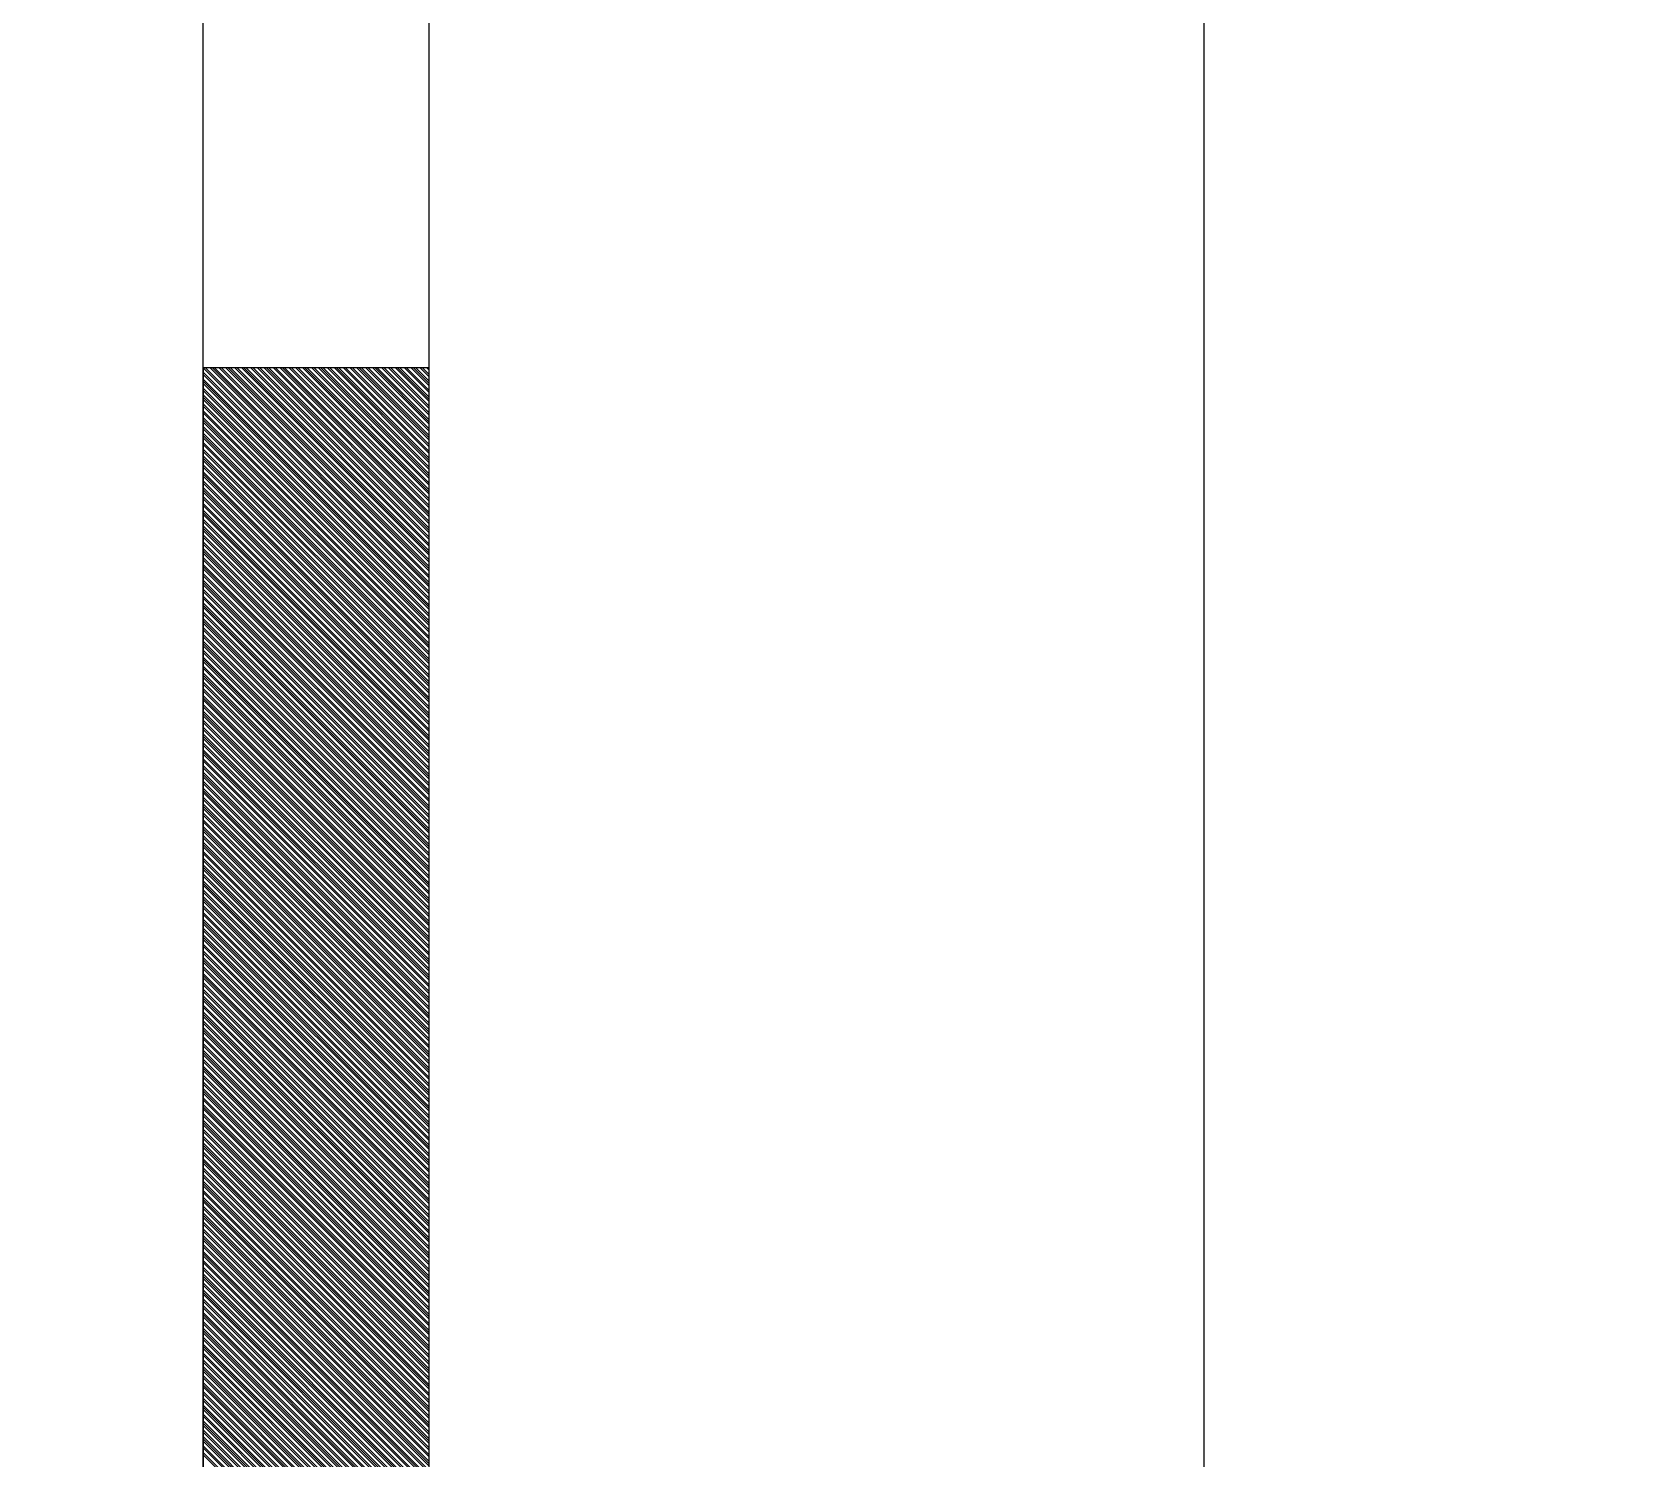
# Model space of a CAD drawing. Extents: x 731654 to 732244, y 4380181 to 4381208.
# Drawn here: x 731892.91 to 731899.96, y 4381096.19 to 4381102.5 of the extents above; entities that cross this region are included whole.
import ezdxf

# ---------------------------------------------------------------- set-up
doc = ezdxf.new("R2010")
doc.units = 0
doc.layers.get('0').update_dxf_attribs({"linetype": 'CONTINUOUS'})

msp = doc.modelspace()

# ---------------------------------------------------------------- linework, layer by layer
at = {"color": 0, "linetype": 'CONTINUOUS'}
for p, q in [((731893.67, 4381081.01), (731893.67, 4381181.01)), ((731893.67, 4381081.01), (731893.67, 4381181.01)), ((731894.67, 4381081.01), (731894.67, 4381181.01)), ((731894.67, 4381081.01), (731894.67, 4381181.01)), ((731894.67, 4381100.01), (731893.67, 4381101.01)), ((731894.67, 4381100.01), (731893.67, 4381101.01)), ((731894.67, 4381099.99), (731893.67, 4381100.99)), ((731894.67, 4381099.99), (731893.67, 4381100.99)), ((731894.67, 4381099.98), (731893.67, 4381100.98)), ((731894.67, 4381099.98), (731893.67, 4381100.98)), ((731894.67, 4381100.02), (731893.68, 4381101.01)), ((731894.67, 4381100.02), (731893.68, 4381101.01)), ((731894.67, 4381100.04), (731893.7, 4381101.01)), ((731894.67, 4381100.04), (731893.7, 4381101.01)), ((731894.67, 4381100.05), (731893.71, 4381101.01)), ((731894.67, 4381100.05), (731893.71, 4381101.01)), ((731894.67, 4381100.06), (731893.72, 4381101.01)), ((731894.67, 4381100.06), (731893.72, 4381101.01)), ((731894.67, 4381100.08), (731893.74, 4381101.01)), ((731894.67, 4381100.08), (731893.74, 4381101.01)), ((731894.67, 4381100.09), (731893.75, 4381101.01)), ((731894.67, 4381100.09), (731893.75, 4381101.01)), ((731894.67, 4381100.11), (731893.77, 4381101.01)), ((731894.67, 4381100.11), (731893.77, 4381101.01)), ((731894.67, 4381100.12), (731893.78, 4381101.01)), ((731894.67, 4381100.12), (731893.78, 4381101.01)), ((731894.67, 4381100.13), (731893.79, 4381101.01)), ((731894.67, 4381100.13), (731893.79, 4381101.01)), ((731894.67, 4381100.15), (731893.81, 4381101.01)), ((731894.67, 4381100.15), (731893.81, 4381101.01)), ((731894.67, 4381100.16), (731893.82, 4381101.01)), ((731894.67, 4381100.16), (731893.82, 4381101.01)), ((731894.67, 4381100.18), (731893.84, 4381101.01)), ((731894.67, 4381100.18), (731893.84, 4381101.01)), ((731894.67, 4381100.19), (731893.85, 4381101.01)), ((731894.67, 4381100.19), (731893.85, 4381101.01)), ((731894.67, 4381100.2), (731893.86, 4381101.01)), ((731894.67, 4381100.2), (731893.86, 4381101.01)), ((731894.67, 4381100.22), (731893.88, 4381101.01)), ((731894.67, 4381100.22), (731893.88, 4381101.01)), ((731894.67, 4381100.23), (731893.89, 4381101.01)), ((731894.67, 4381100.23), (731893.89, 4381101.01)), ((731894.67, 4381100.25), (731893.91, 4381101.01)), ((731894.67, 4381100.25), (731893.91, 4381101.01)), ((731894.67, 4381100.26), (731893.92, 4381101.01)), ((731894.67, 4381100.26), (731893.92, 4381101.01)), ((731894.67, 4381100.28), (731893.94, 4381101.01)), ((731894.67, 4381100.28), (731893.94, 4381101.01)), ((731894.67, 4381100.29), (731893.95, 4381101.01)), ((731894.67, 4381100.29), (731893.95, 4381101.01)), ((731894.67, 4381100.3), (731893.96, 4381101.01)), ((731894.67, 4381100.3), (731893.96, 4381101.01)), ((731894.67, 4381100.32), (731893.98, 4381101.01)), ((731894.67, 4381100.32), (731893.98, 4381101.01)), ((731894.67, 4381100.33), (731893.99, 4381101.01)), ((731894.67, 4381100.33), (731893.99, 4381101.01)), ((731894.67, 4381100.35), (731894.01, 4381101.01)), ((731894.67, 4381100.35), (731894.01, 4381101.01)), ((731894.67, 4381100.36), (731894.02, 4381101.01)), ((731894.67, 4381100.36), (731894.02, 4381101.01)), ((731894.67, 4381100.37), (731894.03, 4381101.01)), ((731894.67, 4381100.37), (731894.03, 4381101.01)), ((731894.67, 4381100.39), (731894.05, 4381101.01)), ((731894.67, 4381100.39), (731894.05, 4381101.01)), ((731894.67, 4381100.4), (731894.06, 4381101.01)), ((731894.67, 4381100.4), (731894.06, 4381101.01)), ((731894.67, 4381100.42), (731894.08, 4381101.01)), ((731894.67, 4381100.42), (731894.08, 4381101.01)), ((731894.67, 4381100.43), (731894.09, 4381101.01)), ((731894.67, 4381100.43), (731894.09, 4381101.01)), ((731894.67, 4381100.45), (731894.11, 4381101.01)), ((731894.67, 4381100.45), (731894.11, 4381101.01)), ((731894.67, 4381100.46), (731894.12, 4381101.01)), ((731894.67, 4381100.46), (731894.12, 4381101.01)), ((731894.67, 4381100.47), (731894.13, 4381101.01)), ((731894.67, 4381100.47), (731894.13, 4381101.01)), ((731894.67, 4381100.49), (731894.15, 4381101.01)), ((731894.67, 4381100.49), (731894.15, 4381101.01)), ((731894.67, 4381100.5), (731894.16, 4381101.01)), ((731894.67, 4381100.5), (731894.16, 4381101.01)), ((731894.67, 4381100.52), (731894.18, 4381101.01)), ((731894.67, 4381100.52), (731894.18, 4381101.01)), ((731894.67, 4381100.53), (731894.19, 4381101.01)), ((731894.67, 4381100.53), (731894.19, 4381101.01)), ((731894.67, 4381100.54), (731894.2, 4381101.01)), ((731894.67, 4381100.54), (731894.2, 4381101.01)), ((731894.67, 4381100.56), (731894.22, 4381101.01)), ((731894.67, 4381100.56), (731894.22, 4381101.01)), ((731894.67, 4381100.57), (731894.23, 4381101.01)), ((731894.67, 4381100.57), (731894.23, 4381101.01)), ((731894.67, 4381100.59), (731894.25, 4381101.01)), ((731894.67, 4381100.59), (731894.25, 4381101.01)), ((731894.67, 4381100.6), (731894.26, 4381101.01)), ((731894.67, 4381100.6), (731894.26, 4381101.01)), ((731894.67, 4381100.61), (731894.27, 4381101.01)), ((731894.67, 4381100.61), (731894.27, 4381101.01)), ((731894.67, 4381100.63), (731894.29, 4381101.01)), ((731894.67, 4381100.63), (731894.29, 4381101.01)), ((731894.67, 4381100.64), (731894.3, 4381101.01)), ((731894.67, 4381100.64), (731894.3, 4381101.01)), ((731894.67, 4381100.66), (731894.32, 4381101.01)), ((731894.67, 4381100.66), (731894.32, 4381101.01)), ((731894.67, 4381100.67), (731894.33, 4381101.01)), ((731894.67, 4381100.67), (731894.33, 4381101.01)), ((731894.67, 4381100.69), (731894.35, 4381101.01)), ((731894.67, 4381100.69), (731894.35, 4381101.01)), ((731894.67, 4381100.7), (731894.36, 4381101.01)), ((731894.67, 4381100.7), (731894.36, 4381101.01)), ((731894.67, 4381100.71), (731894.37, 4381101.01)), ((731894.67, 4381100.71), (731894.37, 4381101.01)), ((731894.67, 4381100.73), (731894.39, 4381101.01)), ((731894.67, 4381100.73), (731894.39, 4381101.01)), ((731894.67, 4381100.74), (731894.4, 4381101.01)), ((731894.67, 4381100.74), (731894.4, 4381101.01)), ((731894.67, 4381100.76), (731894.42, 4381101.01)), ((731894.67, 4381100.76), (731894.42, 4381101.01)), ((731894.67, 4381100.77), (731894.43, 4381101.01)), ((731894.67, 4381100.77), (731894.43, 4381101.01)), ((731894.67, 4381100.78), (731894.44, 4381101.01)), ((731894.67, 4381100.78), (731894.44, 4381101.01)), ((731894.67, 4381100.8), (731894.46, 4381101.01)), ((731894.67, 4381100.8), (731894.46, 4381101.01)), ((731894.67, 4381100.81), (731894.47, 4381101.01)), ((731894.67, 4381100.81), (731894.47, 4381101.01)), ((731894.67, 4381100.83), (731894.49, 4381101.01)), ((731894.67, 4381100.83), (731894.49, 4381101.01)), ((731894.67, 4381100.84), (731894.5, 4381101.01)), ((731894.67, 4381100.84), (731894.5, 4381101.01)), ((731894.67, 4381100.86), (731894.52, 4381101.01)), ((731894.67, 4381100.86), (731894.52, 4381101.01)), ((731894.67, 4381100.87), (731894.53, 4381101.01)), ((731894.67, 4381100.87), (731894.53, 4381101.01)), ((731894.67, 4381100.88), (731894.54, 4381101.01)), ((731894.67, 4381100.88), (731894.54, 4381101.01)), ((731894.67, 4381100.9), (731894.56, 4381101.01)), ((731894.67, 4381100.9), (731894.56, 4381101.01)), ((731894.67, 4381100.91), (731894.57, 4381101.01)), ((731894.67, 4381100.91), (731894.57, 4381101.01)), ((731894.67, 4381100.93), (731894.59, 4381101.01)), ((731894.67, 4381100.93), (731894.59, 4381101.01)), ((731894.67, 4381100.94), (731894.6, 4381101.01)), ((731894.67, 4381100.94), (731894.6, 4381101.01)), ((731894.67, 4381100.95), (731894.61, 4381101.01)), ((731894.67, 4381100.95), (731894.61, 4381101.01)), ((731894.67, 4381100.97), (731894.63, 4381101.01)), ((731894.67, 4381100.97), (731894.63, 4381101.01)), ((731894.67, 4381100.98), (731894.64, 4381101.01)), ((731894.67, 4381100.98), (731894.64, 4381101.01)), ((731894.67, 4381101), (731894.66, 4381101.01)), ((731894.67, 4381101), (731894.66, 4381101.01)), ((731894.67, 4381099.96), (731893.67, 4381100.96)), ((731894.67, 4381099.96), (731893.67, 4381100.96)), ((731894.67, 4381099.95), (731893.67, 4381100.95)), ((731894.67, 4381099.95), (731893.67, 4381100.95)), ((731894.67, 4381099.94), (731893.67, 4381100.94)), ((731894.67, 4381099.94), (731893.67, 4381100.94)), ((731894.67, 4381099.92), (731893.67, 4381100.92)), ((731894.67, 4381099.92), (731893.67, 4381100.92)), ((731894.67, 4381099.91), (731893.67, 4381100.91)), ((731894.67, 4381099.91), (731893.67, 4381100.91)), ((731894.67, 4381099.89), (731893.67, 4381100.89)), ((731894.67, 4381099.89), (731893.67, 4381100.89)), ((731894.67, 4381099.88), (731893.67, 4381100.88)), ((731894.67, 4381099.88), (731893.67, 4381100.88)), ((731894.67, 4381099.87), (731893.67, 4381100.87)), ((731894.67, 4381099.87), (731893.67, 4381100.87)), ((731894.67, 4381099.85), (731893.67, 4381100.85)), ((731894.67, 4381099.85), (731893.67, 4381100.85)), ((731894.67, 4381099.84), (731893.67, 4381100.84)), ((731894.67, 4381099.84), (731893.67, 4381100.84)), ((731894.67, 4381099.82), (731893.67, 4381100.82)), ((731894.67, 4381099.82), (731893.67, 4381100.82)), ((731894.67, 4381099.81), (731893.67, 4381100.81)), ((731894.67, 4381099.81), (731893.67, 4381100.81)), ((731894.67, 4381099.79), (731893.67, 4381100.79)), ((731894.67, 4381099.79), (731893.67, 4381100.79)), ((731894.67, 4381099.78), (731893.67, 4381100.78)), ((731894.67, 4381099.78), (731893.67, 4381100.78)), ((731894.67, 4381099.77), (731893.67, 4381100.77)), ((731894.67, 4381099.77), (731893.67, 4381100.77)), ((731894.67, 4381099.75), (731893.67, 4381100.75)), ((731894.67, 4381099.75), (731893.67, 4381100.75)), ((731894.67, 4381099.74), (731893.67, 4381100.74)), ((731894.67, 4381099.74), (731893.67, 4381100.74)), ((731894.67, 4381099.72), (731893.67, 4381100.72)), ((731894.67, 4381099.72), (731893.67, 4381100.72)), ((731894.67, 4381099.71), (731893.67, 4381100.71)), ((731894.67, 4381099.71), (731893.67, 4381100.71)), ((731894.67, 4381099.7), (731893.67, 4381100.7)), ((731894.67, 4381099.7), (731893.67, 4381100.7)), ((731894.67, 4381099.68), (731893.67, 4381100.68)), ((731894.67, 4381099.68), (731893.67, 4381100.68)), ((731894.67, 4381099.67), (731893.67, 4381100.67)), ((731894.67, 4381099.67), (731893.67, 4381100.67)), ((731894.67, 4381099.65), (731893.67, 4381100.65)), ((731894.67, 4381099.65), (731893.67, 4381100.65)), ((731894.67, 4381099.64), (731893.67, 4381100.64)), ((731894.67, 4381099.64), (731893.67, 4381100.64)), ((731894.67, 4381099.62), (731893.67, 4381100.62)), ((731894.67, 4381099.62), (731893.67, 4381100.62)), ((731894.67, 4381099.61), (731893.67, 4381100.61)), ((731894.67, 4381099.61), (731893.67, 4381100.61)), ((731894.67, 4381099.6), (731893.67, 4381100.6)), ((731894.67, 4381099.6), (731893.67, 4381100.6)), ((731894.67, 4381099.58), (731893.67, 4381100.58)), ((731894.67, 4381099.58), (731893.67, 4381100.58)), ((731894.67, 4381099.57), (731893.67, 4381100.57)), ((731894.67, 4381099.57), (731893.67, 4381100.57)), ((731894.67, 4381099.55), (731893.67, 4381100.55)), ((731894.67, 4381099.55), (731893.67, 4381100.55)), ((731894.67, 4381099.54), (731893.67, 4381100.54)), ((731894.67, 4381099.54), (731893.67, 4381100.54)), ((731894.67, 4381099.53), (731893.67, 4381100.53)), ((731894.67, 4381099.53), (731893.67, 4381100.53)), ((731894.67, 4381099.51), (731893.67, 4381100.51)), ((731894.67, 4381099.51), (731893.67, 4381100.51)), ((731894.67, 4381099.5), (731893.67, 4381100.5)), ((731894.67, 4381099.5), (731893.67, 4381100.5)), ((731894.67, 4381099.48), (731893.67, 4381100.48)), ((731894.67, 4381099.48), (731893.67, 4381100.48)), ((731894.67, 4381099.47), (731893.67, 4381100.47)), ((731894.67, 4381099.47), (731893.67, 4381100.47)), ((731894.67, 4381099.46), (731893.67, 4381100.46)), ((731894.67, 4381099.46), (731893.67, 4381100.46)), ((731894.67, 4381099.44), (731893.67, 4381100.44)), ((731894.67, 4381099.44), (731893.67, 4381100.44)), ((731894.67, 4381099.43), (731893.67, 4381100.43)), ((731894.67, 4381099.43), (731893.67, 4381100.43)), ((731894.67, 4381099.41), (731893.67, 4381100.41)), ((731894.67, 4381099.41), (731893.67, 4381100.41)), ((731894.67, 4381099.4), (731893.67, 4381100.4)), ((731894.67, 4381099.4), (731893.67, 4381100.4)), ((731894.67, 4381099.38), (731893.67, 4381100.38)), ((731894.67, 4381099.38), (731893.67, 4381100.38)), ((731894.67, 4381099.37), (731893.67, 4381100.37)), ((731894.67, 4381099.37), (731893.67, 4381100.37)), ((731894.67, 4381099.36), (731893.67, 4381100.36)), ((731894.67, 4381099.36), (731893.67, 4381100.36)), ((731894.67, 4381099.34), (731893.67, 4381100.34)), ((731894.67, 4381099.34), (731893.67, 4381100.34)), ((731894.67, 4381099.33), (731893.67, 4381100.33)), ((731894.67, 4381099.33), (731893.67, 4381100.33)), ((731894.67, 4381099.31), (731893.67, 4381100.31)), ((731894.67, 4381099.31), (731893.67, 4381100.31)), ((731894.67, 4381099.3), (731893.67, 4381100.3)), ((731894.67, 4381099.3), (731893.67, 4381100.3)), ((731894.67, 4381099.29), (731893.67, 4381100.29)), ((731894.67, 4381099.29), (731893.67, 4381100.29)), ((731894.67, 4381099.27), (731893.67, 4381100.27)), ((731894.67, 4381099.27), (731893.67, 4381100.27)), ((731894.67, 4381099.26), (731893.67, 4381100.26)), ((731894.67, 4381099.26), (731893.67, 4381100.26)), ((731894.67, 4381099.24), (731893.67, 4381100.24)), ((731894.67, 4381099.24), (731893.67, 4381100.24)), ((731894.67, 4381099.23), (731893.67, 4381100.23)), ((731894.67, 4381099.23), (731893.67, 4381100.23)), ((731894.67, 4381099.21), (731893.67, 4381100.21)), ((731894.67, 4381099.21), (731893.67, 4381100.21)), ((731894.67, 4381099.2), (731893.67, 4381100.2)), ((731894.67, 4381099.2), (731893.67, 4381100.2)), ((731894.67, 4381099.19), (731893.67, 4381100.19)), ((731894.67, 4381099.19), (731893.67, 4381100.19)), ((731894.67, 4381099.17), (731893.67, 4381100.17)), ((731894.67, 4381099.17), (731893.67, 4381100.17)), ((731894.67, 4381099.16), (731893.67, 4381100.16)), ((731894.67, 4381099.16), (731893.67, 4381100.16)), ((731894.67, 4381099.14), (731893.67, 4381100.14)), ((731894.67, 4381099.14), (731893.67, 4381100.14)), ((731894.67, 4381099.13), (731893.67, 4381100.13)), ((731894.67, 4381099.13), (731893.67, 4381100.13)), ((731894.67, 4381099.12), (731893.67, 4381100.12)), ((731894.67, 4381099.12), (731893.67, 4381100.12)), ((731894.67, 4381099.1), (731893.67, 4381100.1)), ((731894.67, 4381099.1), (731893.67, 4381100.1)), ((731894.67, 4381099.09), (731893.67, 4381100.09)), ((731894.67, 4381099.09), (731893.67, 4381100.09)), ((731894.67, 4381099.07), (731893.67, 4381100.07)), ((731894.67, 4381099.07), (731893.67, 4381100.07)), ((731894.67, 4381099.06), (731893.67, 4381100.06)), ((731894.67, 4381099.06), (731893.67, 4381100.06)), ((731894.67, 4381099.05), (731893.67, 4381100.05)), ((731894.67, 4381099.05), (731893.67, 4381100.05)), ((731894.67, 4381099.03), (731893.67, 4381100.03)), ((731894.67, 4381099.03), (731893.67, 4381100.03)), ((731894.67, 4381099.02), (731893.67, 4381100.02)), ((731894.67, 4381099.02), (731893.67, 4381100.02)), ((731894.67, 4381099), (731893.67, 4381100)), ((731894.67, 4381099), (731893.67, 4381100)), ((731894.67, 4381098.99), (731893.67, 4381099.99)), ((731894.67, 4381098.99), (731893.67, 4381099.99)), ((731894.67, 4381098.97), (731893.67, 4381099.97)), ((731894.67, 4381098.97), (731893.67, 4381099.97)), ((731894.67, 4381098.96), (731893.67, 4381099.96)), ((731894.67, 4381098.96), (731893.67, 4381099.96)), ((731894.67, 4381098.95), (731893.67, 4381099.95)), ((731894.67, 4381098.95), (731893.67, 4381099.95)), ((731894.67, 4381098.93), (731893.67, 4381099.93)), ((731894.67, 4381098.93), (731893.67, 4381099.93)), ((731894.67, 4381098.92), (731893.67, 4381099.92)), ((731894.67, 4381098.92), (731893.67, 4381099.92)), ((731894.67, 4381098.9), (731893.67, 4381099.9)), ((731894.67, 4381098.9), (731893.67, 4381099.9)), ((731894.67, 4381098.89), (731893.67, 4381099.89)), ((731894.67, 4381098.89), (731893.67, 4381099.89)), ((731894.67, 4381098.88), (731893.67, 4381099.88)), ((731894.67, 4381098.88), (731893.67, 4381099.88)), ((731894.67, 4381098.86), (731893.67, 4381099.86)), ((731894.67, 4381098.86), (731893.67, 4381099.86)), ((731894.67, 4381098.85), (731893.67, 4381099.85)), ((731894.67, 4381098.85), (731893.67, 4381099.85)), ((731894.67, 4381098.83), (731893.67, 4381099.83)), ((731894.67, 4381098.83), (731893.67, 4381099.83)), ((731894.67, 4381098.82), (731893.67, 4381099.82)), ((731894.67, 4381098.82), (731893.67, 4381099.82)), ((731894.67, 4381098.8), (731893.67, 4381099.8)), ((731894.67, 4381098.8), (731893.67, 4381099.8)), ((731894.67, 4381098.79), (731893.67, 4381099.79)), ((731894.67, 4381098.79), (731893.67, 4381099.79)), ((731894.67, 4381098.78), (731893.67, 4381099.78)), ((731894.67, 4381098.78), (731893.67, 4381099.78)), ((731894.67, 4381098.76), (731893.67, 4381099.76)), ((731894.67, 4381098.76), (731893.67, 4381099.76)), ((731894.67, 4381098.75), (731893.67, 4381099.75)), ((731894.67, 4381098.75), (731893.67, 4381099.75)), ((731894.67, 4381098.73), (731893.67, 4381099.73)), ((731894.67, 4381098.73), (731893.67, 4381099.73)), ((731894.67, 4381098.72), (731893.67, 4381099.72)), ((731894.67, 4381098.72), (731893.67, 4381099.72)), ((731894.67, 4381098.71), (731893.67, 4381099.71)), ((731894.67, 4381098.71), (731893.67, 4381099.71)), ((731894.67, 4381098.69), (731893.67, 4381099.69)), ((731894.67, 4381098.69), (731893.67, 4381099.69)), ((731894.67, 4381098.68), (731893.67, 4381099.68)), ((731894.67, 4381098.68), (731893.67, 4381099.68)), ((731894.67, 4381098.66), (731893.67, 4381099.66)), ((731894.67, 4381098.66), (731893.67, 4381099.66)), ((731894.67, 4381098.65), (731893.67, 4381099.65)), ((731894.67, 4381098.65), (731893.67, 4381099.65)), ((731894.67, 4381098.64), (731893.67, 4381099.64)), ((731894.67, 4381098.64), (731893.67, 4381099.64)), ((731894.67, 4381098.62), (731893.67, 4381099.62)), ((731894.67, 4381098.62), (731893.67, 4381099.62)), ((731894.67, 4381098.61), (731893.67, 4381099.61)), ((731894.67, 4381098.61), (731893.67, 4381099.61)), ((731894.67, 4381098.59), (731893.67, 4381099.59)), ((731894.67, 4381098.59), (731893.67, 4381099.59)), ((731894.67, 4381098.58), (731893.67, 4381099.58)), ((731894.67, 4381098.58), (731893.67, 4381099.58)), ((731894.67, 4381098.56), (731893.67, 4381099.56)), ((731894.67, 4381098.56), (731893.67, 4381099.56)), ((731894.67, 4381098.55), (731893.67, 4381099.55)), ((731894.67, 4381098.55), (731893.67, 4381099.55)), ((731894.67, 4381098.54), (731893.67, 4381099.54)), ((731894.67, 4381098.54), (731893.67, 4381099.54)), ((731894.67, 4381098.52), (731893.67, 4381099.52)), ((731894.67, 4381098.52), (731893.67, 4381099.52)), ((731894.67, 4381098.51), (731893.67, 4381099.51)), ((731894.67, 4381098.51), (731893.67, 4381099.51)), ((731894.67, 4381098.49), (731893.67, 4381099.49)), ((731894.67, 4381098.49), (731893.67, 4381099.49)), ((731894.67, 4381098.48), (731893.67, 4381099.48)), ((731894.67, 4381098.48), (731893.67, 4381099.48)), ((731894.67, 4381098.47), (731893.67, 4381099.47)), ((731894.67, 4381098.47), (731893.67, 4381099.47)), ((731894.67, 4381098.45), (731893.67, 4381099.45)), ((731894.67, 4381098.45), (731893.67, 4381099.45)), ((731894.67, 4381098.44), (731893.67, 4381099.44)), ((731894.67, 4381098.44), (731893.67, 4381099.44)), ((731894.67, 4381098.42), (731893.67, 4381099.42)), ((731894.67, 4381098.42), (731893.67, 4381099.42)), ((731894.67, 4381098.41), (731893.67, 4381099.41)), ((731894.67, 4381098.41), (731893.67, 4381099.41)), ((731894.67, 4381098.39), (731893.67, 4381099.39)), ((731894.67, 4381098.39), (731893.67, 4381099.39)), ((731894.67, 4381098.38), (731893.67, 4381099.38)), ((731894.67, 4381098.38), (731893.67, 4381099.38)), ((731894.67, 4381098.37), (731893.67, 4381099.37)), ((731894.67, 4381098.37), (731893.67, 4381099.37)), ((731894.67, 4381098.35), (731893.67, 4381099.35)), ((731894.67, 4381098.35), (731893.67, 4381099.35)), ((731894.67, 4381098.34), (731893.67, 4381099.34)), ((731894.67, 4381098.34), (731893.67, 4381099.34)), ((731894.67, 4381098.32), (731893.67, 4381099.32)), ((731894.67, 4381098.32), (731893.67, 4381099.32)), ((731894.67, 4381098.31), (731893.67, 4381099.31)), ((731894.67, 4381098.31), (731893.67, 4381099.31)), ((731894.67, 4381098.3), (731893.67, 4381099.3)), ((731894.67, 4381098.3), (731893.67, 4381099.3)), ((731894.67, 4381098.28), (731893.67, 4381099.28)), ((731894.67, 4381098.28), (731893.67, 4381099.28)), ((731894.67, 4381098.27), (731893.67, 4381099.27)), ((731894.67, 4381098.27), (731893.67, 4381099.27)), ((731894.67, 4381098.25), (731893.67, 4381099.25)), ((731894.67, 4381098.25), (731893.67, 4381099.25)), ((731894.67, 4381098.24), (731893.67, 4381099.24)), ((731894.67, 4381098.24), (731893.67, 4381099.24)), ((731894.67, 4381098.22), (731893.67, 4381099.22)), ((731894.67, 4381098.22), (731893.67, 4381099.22)), ((731894.67, 4381098.21), (731893.67, 4381099.21)), ((731894.67, 4381098.21), (731893.67, 4381099.21)), ((731894.67, 4381098.2), (731893.67, 4381099.2)), ((731894.67, 4381098.2), (731893.67, 4381099.2)), ((731894.67, 4381098.18), (731893.67, 4381099.18)), ((731894.67, 4381098.18), (731893.67, 4381099.18)), ((731894.67, 4381098.17), (731893.67, 4381099.17)), ((731894.67, 4381098.17), (731893.67, 4381099.17)), ((731894.67, 4381098.15), (731893.67, 4381099.15)), ((731894.67, 4381098.15), (731893.67, 4381099.15)), ((731894.67, 4381098.14), (731893.67, 4381099.14)), ((731894.67, 4381098.14), (731893.67, 4381099.14)), ((731894.67, 4381098.13), (731893.67, 4381099.13)), ((731894.67, 4381098.13), (731893.67, 4381099.13)), ((731894.67, 4381098.11), (731893.67, 4381099.11)), ((731894.67, 4381098.11), (731893.67, 4381099.11)), ((731894.67, 4381098.1), (731893.67, 4381099.1)), ((731894.67, 4381098.1), (731893.67, 4381099.1)), ((731894.67, 4381098.08), (731893.67, 4381099.08)), ((731894.67, 4381098.08), (731893.67, 4381099.08)), ((731894.67, 4381098.07), (731893.67, 4381099.07)), ((731894.67, 4381098.07), (731893.67, 4381099.07)), ((731894.67, 4381098.06), (731893.67, 4381099.06)), ((731894.67, 4381098.06), (731893.67, 4381099.06)), ((731894.67, 4381098.04), (731893.67, 4381099.04)), ((731894.67, 4381098.04), (731893.67, 4381099.04)), ((731894.67, 4381098.03), (731893.67, 4381099.03)), ((731894.67, 4381098.03), (731893.67, 4381099.03)), ((731894.67, 4381098.01), (731893.67, 4381099.01)), ((731894.67, 4381098.01), (731893.67, 4381099.01)), ((731894.67, 4381098), (731893.67, 4381099)), ((731894.67, 4381098), (731893.67, 4381099)), ((731894.67, 4381097.98), (731893.67, 4381098.98)), ((731894.67, 4381097.98), (731893.67, 4381098.98)), ((731894.67, 4381097.97), (731893.67, 4381098.97)), ((731894.67, 4381097.97), (731893.67, 4381098.97)), ((731894.67, 4381097.96), (731893.67, 4381098.96)), ((731894.67, 4381097.96), (731893.67, 4381098.96)), ((731894.67, 4381097.94), (731893.67, 4381098.94)), ((731894.67, 4381097.94), (731893.67, 4381098.94)), ((731894.67, 4381097.93), (731893.67, 4381098.93)), ((731894.67, 4381097.93), (731893.67, 4381098.93)), ((731894.67, 4381097.91), (731893.67, 4381098.91)), ((731894.67, 4381097.91), (731893.67, 4381098.91)), ((731894.67, 4381097.9), (731893.67, 4381098.9)), ((731894.67, 4381097.9), (731893.67, 4381098.9)), ((731894.67, 4381097.89), (731893.67, 4381098.89)), ((731894.67, 4381097.89), (731893.67, 4381098.89)), ((731894.67, 4381097.87), (731893.67, 4381098.87)), ((731894.67, 4381097.87), (731893.67, 4381098.87)), ((731894.67, 4381097.86), (731893.67, 4381098.86)), ((731894.67, 4381097.86), (731893.67, 4381098.86)), ((731894.67, 4381097.84), (731893.67, 4381098.84)), ((731894.67, 4381097.84), (731893.67, 4381098.84)), ((731894.67, 4381097.83), (731893.67, 4381098.83)), ((731894.67, 4381097.83), (731893.67, 4381098.83)), ((731894.67, 4381097.81), (731893.67, 4381098.81)), ((731894.67, 4381097.81), (731893.67, 4381098.81)), ((731894.67, 4381097.8), (731893.67, 4381098.8)), ((731894.67, 4381097.8), (731893.67, 4381098.8)), ((731894.67, 4381097.79), (731893.67, 4381098.79)), ((731894.67, 4381097.79), (731893.67, 4381098.79)), ((731894.67, 4381097.77), (731893.67, 4381098.77)), ((731894.67, 4381097.77), (731893.67, 4381098.77)), ((731894.67, 4381097.76), (731893.67, 4381098.76)), ((731894.67, 4381097.76), (731893.67, 4381098.76)), ((731894.67, 4381097.74), (731893.67, 4381098.74)), ((731894.67, 4381097.74), (731893.67, 4381098.74)), ((731894.67, 4381097.73), (731893.67, 4381098.73)), ((731894.67, 4381097.73), (731893.67, 4381098.73)), ((731894.67, 4381097.72), (731893.67, 4381098.72)), ((731894.67, 4381097.72), (731893.67, 4381098.72)), ((731894.67, 4381097.7), (731893.67, 4381098.7)), ((731894.67, 4381097.7), (731893.67, 4381098.7)), ((731894.67, 4381097.69), (731893.67, 4381098.69)), ((731894.67, 4381097.69), (731893.67, 4381098.69)), ((731894.67, 4381097.67), (731893.67, 4381098.67)), ((731894.67, 4381097.67), (731893.67, 4381098.67)), ((731894.67, 4381097.66), (731893.67, 4381098.66)), ((731894.67, 4381097.66), (731893.67, 4381098.66)), ((731894.67, 4381097.65), (731893.67, 4381098.65)), ((731894.67, 4381097.65), (731893.67, 4381098.65)), ((731894.67, 4381097.63), (731893.67, 4381098.63)), ((731894.67, 4381097.63), (731893.67, 4381098.63)), ((731894.67, 4381097.62), (731893.67, 4381098.62)), ((731894.67, 4381097.62), (731893.67, 4381098.62)), ((731894.67, 4381097.6), (731893.67, 4381098.6)), ((731894.67, 4381097.6), (731893.67, 4381098.6)), ((731894.67, 4381097.59), (731893.67, 4381098.59)), ((731894.67, 4381097.59), (731893.67, 4381098.59)), ((731894.67, 4381097.57), (731893.67, 4381098.57)), ((731894.67, 4381097.57), (731893.67, 4381098.57)), ((731894.67, 4381097.56), (731893.67, 4381098.56)), ((731894.67, 4381097.56), (731893.67, 4381098.56)), ((731894.67, 4381097.55), (731893.67, 4381098.55)), ((731894.67, 4381097.55), (731893.67, 4381098.55)), ((731894.67, 4381097.53), (731893.67, 4381098.53)), ((731894.67, 4381097.53), (731893.67, 4381098.53)), ((731894.67, 4381097.52), (731893.67, 4381098.52)), ((731894.67, 4381097.52), (731893.67, 4381098.52)), ((731894.67, 4381097.5), (731893.67, 4381098.5)), ((731894.67, 4381097.5), (731893.67, 4381098.5)), ((731894.67, 4381097.49), (731893.67, 4381098.49)), ((731894.67, 4381097.49), (731893.67, 4381098.49)), ((731894.67, 4381097.48), (731893.67, 4381098.48)), ((731894.67, 4381097.48), (731893.67, 4381098.48)), ((731894.67, 4381097.46), (731893.67, 4381098.46)), ((731894.67, 4381097.46), (731893.67, 4381098.46)), ((731894.67, 4381097.45), (731893.67, 4381098.45)), ((731894.67, 4381097.45), (731893.67, 4381098.45)), ((731894.67, 4381097.43), (731893.67, 4381098.43)), ((731894.67, 4381097.43), (731893.67, 4381098.43)), ((731894.67, 4381097.42), (731893.67, 4381098.42)), ((731894.67, 4381097.42), (731893.67, 4381098.42)), ((731894.67, 4381097.4), (731893.67, 4381098.4)), ((731894.67, 4381097.4), (731893.67, 4381098.4)), ((731894.67, 4381097.39), (731893.67, 4381098.39)), ((731894.67, 4381097.39), (731893.67, 4381098.39)), ((731894.67, 4381097.38), (731893.67, 4381098.38)), ((731894.67, 4381097.38), (731893.67, 4381098.38)), ((731894.67, 4381097.36), (731893.67, 4381098.36)), ((731894.67, 4381097.36), (731893.67, 4381098.36)), ((731894.67, 4381097.35), (731893.67, 4381098.35)), ((731894.67, 4381097.35), (731893.67, 4381098.35)), ((731894.67, 4381097.33), (731893.67, 4381098.33)), ((731894.67, 4381097.33), (731893.67, 4381098.33)), ((731894.67, 4381097.32), (731893.67, 4381098.32)), ((731894.67, 4381097.32), (731893.67, 4381098.32)), ((731894.67, 4381097.31), (731893.67, 4381098.31)), ((731894.67, 4381097.31), (731893.67, 4381098.31)), ((731894.67, 4381097.29), (731893.67, 4381098.29)), ((731894.67, 4381097.29), (731893.67, 4381098.29)), ((731894.67, 4381097.28), (731893.67, 4381098.28)), ((731894.67, 4381097.28), (731893.67, 4381098.28)), ((731894.67, 4381097.26), (731893.67, 4381098.26)), ((731894.67, 4381097.26), (731893.67, 4381098.26)), ((731894.67, 4381097.25), (731893.67, 4381098.25)), ((731894.67, 4381097.25), (731893.67, 4381098.25)), ((731894.67, 4381097.23), (731893.67, 4381098.23)), ((731894.67, 4381097.23), (731893.67, 4381098.23)), ((731894.67, 4381097.22), (731893.67, 4381098.22)), ((731894.67, 4381097.22), (731893.67, 4381098.22)), ((731894.67, 4381097.21), (731893.67, 4381098.21)), ((731894.67, 4381097.21), (731893.67, 4381098.21)), ((731894.67, 4381097.19), (731893.67, 4381098.19)), ((731894.67, 4381097.19), (731893.67, 4381098.19)), ((731894.67, 4381097.18), (731893.67, 4381098.18)), ((731894.67, 4381097.18), (731893.67, 4381098.18)), ((731894.67, 4381097.16), (731893.67, 4381098.16)), ((731894.67, 4381097.16), (731893.67, 4381098.16)), ((731894.67, 4381097.15), (731893.67, 4381098.15)), ((731894.67, 4381097.15), (731893.67, 4381098.15)), ((731894.67, 4381097.14), (731893.67, 4381098.14)), ((731894.67, 4381097.14), (731893.67, 4381098.14)), ((731894.67, 4381097.12), (731893.67, 4381098.12)), ((731894.67, 4381097.12), (731893.67, 4381098.12)), ((731894.67, 4381097.11), (731893.67, 4381098.11)), ((731894.67, 4381097.11), (731893.67, 4381098.11)), ((731894.67, 4381097.09), (731893.67, 4381098.09)), ((731894.67, 4381097.09), (731893.67, 4381098.09)), ((731894.67, 4381097.08), (731893.67, 4381098.08)), ((731894.67, 4381097.08), (731893.67, 4381098.08)), ((731894.67, 4381097.07), (731893.67, 4381098.07)), ((731894.67, 4381097.07), (731893.67, 4381098.07)), ((731894.67, 4381097.05), (731893.67, 4381098.05)), ((731894.67, 4381097.05), (731893.67, 4381098.05)), ((731894.67, 4381097.04), (731893.67, 4381098.04)), ((731894.67, 4381097.04), (731893.67, 4381098.04)), ((731894.67, 4381097.02), (731893.67, 4381098.02)), ((731894.67, 4381097.02), (731893.67, 4381098.02)), ((731894.67, 4381097.01), (731893.67, 4381098.01)), ((731894.67, 4381097.01), (731893.67, 4381098.01)), ((731894.67, 4381096.99), (731893.67, 4381097.99)), ((731894.67, 4381096.99), (731893.67, 4381097.99)), ((731894.67, 4381096.98), (731893.67, 4381097.98)), ((731894.67, 4381096.98), (731893.67, 4381097.98)), ((731894.67, 4381096.97), (731893.67, 4381097.97)), ((731894.67, 4381096.97), (731893.67, 4381097.97)), ((731894.67, 4381096.95), (731893.67, 4381097.95)), ((731894.67, 4381096.95), (731893.67, 4381097.95)), ((731894.67, 4381096.94), (731893.67, 4381097.94)), ((731894.67, 4381096.94), (731893.67, 4381097.94)), ((731894.67, 4381096.92), (731893.67, 4381097.92)), ((731894.67, 4381096.92), (731893.67, 4381097.92)), ((731894.67, 4381096.91), (731893.67, 4381097.91)), ((731894.67, 4381096.91), (731893.67, 4381097.91)), ((731894.67, 4381096.9), (731893.67, 4381097.9)), ((731894.67, 4381096.9), (731893.67, 4381097.9)), ((731894.67, 4381096.88), (731893.67, 4381097.88)), ((731894.67, 4381096.88), (731893.67, 4381097.88)), ((731894.67, 4381096.87), (731893.67, 4381097.87)), ((731894.67, 4381096.87), (731893.67, 4381097.87)), ((731894.67, 4381096.85), (731893.67, 4381097.85)), ((731894.67, 4381096.85), (731893.67, 4381097.85)), ((731894.67, 4381096.84), (731893.67, 4381097.84)), ((731894.67, 4381096.84), (731893.67, 4381097.84)), ((731894.67, 4381096.82), (731893.67, 4381097.82)), ((731894.67, 4381096.82), (731893.67, 4381097.82)), ((731894.67, 4381096.81), (731893.67, 4381097.81)), ((731894.67, 4381096.81), (731893.67, 4381097.81)), ((731894.67, 4381096.8), (731893.67, 4381097.8)), ((731894.67, 4381096.8), (731893.67, 4381097.8)), ((731894.67, 4381096.78), (731893.67, 4381097.78)), ((731894.67, 4381096.78), (731893.67, 4381097.78)), ((731894.67, 4381096.77), (731893.67, 4381097.77)), ((731894.67, 4381096.77), (731893.67, 4381097.77)), ((731894.67, 4381096.75), (731893.67, 4381097.75)), ((731894.67, 4381096.75), (731893.67, 4381097.75)), ((731894.67, 4381096.74), (731893.67, 4381097.74)), ((731894.67, 4381096.74), (731893.67, 4381097.74)), ((731894.67, 4381096.73), (731893.67, 4381097.73)), ((731894.67, 4381096.73), (731893.67, 4381097.73)), ((731894.67, 4381096.71), (731893.67, 4381097.71)), ((731894.67, 4381096.71), (731893.67, 4381097.71)), ((731894.67, 4381096.7), (731893.67, 4381097.7)), ((731894.67, 4381096.7), (731893.67, 4381097.7)), ((731894.67, 4381096.68), (731893.67, 4381097.68)), ((731894.67, 4381096.68), (731893.67, 4381097.68)), ((731894.67, 4381096.67), (731893.67, 4381097.67)), ((731894.67, 4381096.67), (731893.67, 4381097.67)), ((731894.67, 4381096.66), (731893.67, 4381097.66)), ((731894.67, 4381096.66), (731893.67, 4381097.66)), ((731894.67, 4381096.64), (731893.67, 4381097.64)), ((731894.67, 4381096.64), (731893.67, 4381097.64)), ((731894.67, 4381096.63), (731893.67, 4381097.63)), ((731894.67, 4381096.63), (731893.67, 4381097.63)), ((731894.67, 4381096.61), (731893.67, 4381097.61)), ((731894.67, 4381096.61), (731893.67, 4381097.61)), ((731894.67, 4381096.6), (731893.67, 4381097.6)), ((731894.67, 4381096.6), (731893.67, 4381097.6)), ((731894.67, 4381096.58), (731893.67, 4381097.58)), ((731894.67, 4381096.58), (731893.67, 4381097.58)), ((731894.67, 4381096.57), (731893.67, 4381097.57)), ((731894.67, 4381096.57), (731893.67, 4381097.57)), ((731894.67, 4381096.56), (731893.67, 4381097.56)), ((731894.67, 4381096.56), (731893.67, 4381097.56)), ((731894.67, 4381096.54), (731893.67, 4381097.54)), ((731894.67, 4381096.54), (731893.67, 4381097.54)), ((731894.67, 4381096.53), (731893.67, 4381097.53)), ((731894.67, 4381096.53), (731893.67, 4381097.53)), ((731894.67, 4381096.51), (731893.67, 4381097.51)), ((731894.67, 4381096.51), (731893.67, 4381097.51)), ((731894.67, 4381096.5), (731893.67, 4381097.5)), ((731894.67, 4381096.5), (731893.67, 4381097.5)), ((731894.67, 4381096.49), (731893.67, 4381097.49)), ((731894.67, 4381096.49), (731893.67, 4381097.49)), ((731894.67, 4381096.47), (731893.67, 4381097.47)), ((731894.67, 4381096.47), (731893.67, 4381097.47)), ((731894.67, 4381096.46), (731893.67, 4381097.46)), ((731894.67, 4381096.46), (731893.67, 4381097.46)), ((731894.67, 4381096.44), (731893.67, 4381097.44)), ((731894.67, 4381096.44), (731893.67, 4381097.44)), ((731894.67, 4381096.43), (731893.67, 4381097.43)), ((731894.67, 4381096.43), (731893.67, 4381097.43)), ((731894.67, 4381096.41), (731893.67, 4381097.41)), ((731894.67, 4381096.41), (731893.67, 4381097.41)), ((731894.67, 4381096.4), (731893.67, 4381097.4)), ((731894.67, 4381096.4), (731893.67, 4381097.4)), ((731894.67, 4381096.39), (731893.67, 4381097.39)), ((731894.67, 4381096.39), (731893.67, 4381097.39)), ((731894.67, 4381096.37), (731893.67, 4381097.37)), ((731894.67, 4381096.37), (731893.67, 4381097.37)), ((731894.67, 4381096.36), (731893.67, 4381097.36)), ((731894.67, 4381096.36), (731893.67, 4381097.36)), ((731894.67, 4381096.34), (731893.67, 4381097.34)), ((731894.67, 4381096.34), (731893.67, 4381097.34)), ((731894.67, 4381096.33), (731893.67, 4381097.33)), ((731894.67, 4381096.33), (731893.67, 4381097.33)), ((731894.67, 4381096.32), (731893.67, 4381097.32)), ((731894.67, 4381096.32), (731893.67, 4381097.32)), ((731894.67, 4381096.3), (731893.67, 4381097.3)), ((731894.67, 4381096.3), (731893.67, 4381097.3)), ((731894.67, 4381096.29), (731893.67, 4381097.29)), ((731894.67, 4381096.29), (731893.67, 4381097.29)), ((731894.67, 4381096.27), (731893.67, 4381097.27)), ((731894.67, 4381096.27), (731893.67, 4381097.27)), ((731894.67, 4381096.26), (731893.67, 4381097.26)), ((731894.67, 4381096.26), (731893.67, 4381097.26)), ((731894.67, 4381096.25), (731893.67, 4381097.25)), ((731894.67, 4381096.25), (731893.67, 4381097.25)), ((731894.67, 4381096.23), (731893.67, 4381097.23)), ((731894.67, 4381096.23), (731893.67, 4381097.23)), ((731894.67, 4381096.22), (731893.67, 4381097.22)), ((731894.67, 4381096.22), (731893.67, 4381097.22)), ((731894.67, 4381096.2), (731893.67, 4381097.2)), ((731894.67, 4381096.2), (731893.67, 4381097.2)), ((731894.67, 4381096.19), (731893.67, 4381097.19)), ((731894.67, 4381096.19), (731893.67, 4381097.19)), ((731894.67, 4381096.17), (731893.67, 4381097.17)), ((731894.67, 4381096.17), (731893.67, 4381097.17)), ((731894.67, 4381096.16), (731893.67, 4381097.16)), ((731894.67, 4381096.16), (731893.67, 4381097.16)), ((731894.67, 4381096.15), (731893.67, 4381097.15)), ((731894.67, 4381096.15), (731893.67, 4381097.15)), ((731894.67, 4381096.13), (731893.67, 4381097.13)), ((731894.67, 4381096.13), (731893.67, 4381097.13)), ((731894.67, 4381096.12), (731893.67, 4381097.12)), ((731894.67, 4381096.12), (731893.67, 4381097.12)), ((731894.67, 4381096.1), (731893.67, 4381097.1)), ((731894.67, 4381096.1), (731893.67, 4381097.1)), ((731894.67, 4381096.09), (731893.67, 4381097.09)), ((731894.67, 4381096.09), (731893.67, 4381097.09)), ((731894.67, 4381096.08), (731893.67, 4381097.08)), ((731894.67, 4381096.08), (731893.67, 4381097.08)), ((731894.67, 4381096.06), (731893.67, 4381097.06)), ((731894.67, 4381096.06), (731893.67, 4381097.06)), ((731894.67, 4381096.05), (731893.67, 4381097.05)), ((731894.67, 4381096.05), (731893.67, 4381097.05)), ((731894.67, 4381096.03), (731893.67, 4381097.03)), ((731894.67, 4381096.03), (731893.67, 4381097.03)), ((731894.67, 4381096.02), (731893.67, 4381097.02)), ((731894.67, 4381096.02), (731893.67, 4381097.02)), ((731894.67, 4381096), (731893.67, 4381097)), ((731894.67, 4381096), (731893.67, 4381097)), ((731894.67, 4381095.99), (731893.67, 4381096.99)), ((731894.67, 4381095.99), (731893.67, 4381096.99)), ((731894.67, 4381095.98), (731893.67, 4381096.98)), ((731894.67, 4381095.98), (731893.67, 4381096.98)), ((731894.67, 4381095.96), (731893.67, 4381096.96)), ((731894.67, 4381095.96), (731893.67, 4381096.96)), ((731894.67, 4381095.95), (731893.67, 4381096.95)), ((731894.67, 4381095.95), (731893.67, 4381096.95)), ((731894.67, 4381095.93), (731893.67, 4381096.93)), ((731894.67, 4381095.93), (731893.67, 4381096.93)), ((731894.67, 4381095.92), (731893.67, 4381096.92)), ((731894.67, 4381095.92), (731893.67, 4381096.92)), ((731894.67, 4381095.91), (731893.67, 4381096.91)), ((731894.67, 4381095.91), (731893.67, 4381096.91)), ((731894.67, 4381095.89), (731893.67, 4381096.89)), ((731894.67, 4381095.89), (731893.67, 4381096.89)), ((731894.67, 4381095.88), (731893.67, 4381096.88)), ((731894.67, 4381095.88), (731893.67, 4381096.88)), ((731894.67, 4381095.86), (731893.67, 4381096.86)), ((731894.67, 4381095.86), (731893.67, 4381096.86)), ((731894.67, 4381095.85), (731893.67, 4381096.85)), ((731894.67, 4381095.85), (731893.67, 4381096.85)), ((731894.67, 4381095.83), (731893.67, 4381096.83)), ((731894.67, 4381095.83), (731893.67, 4381096.83)), ((731894.67, 4381095.82), (731893.67, 4381096.82)), ((731894.67, 4381095.82), (731893.67, 4381096.82)), ((731894.67, 4381095.81), (731893.67, 4381096.81)), ((731894.67, 4381095.81), (731893.67, 4381096.81)), ((731894.67, 4381095.79), (731893.67, 4381096.79)), ((731894.67, 4381095.79), (731893.67, 4381096.79)), ((731894.67, 4381095.78), (731893.67, 4381096.78)), ((731894.67, 4381095.78), (731893.67, 4381096.78)), ((731894.67, 4381095.76), (731893.67, 4381096.76)), ((731894.67, 4381095.76), (731893.67, 4381096.76)), ((731894.67, 4381095.75), (731893.67, 4381096.75)), ((731894.67, 4381095.75), (731893.67, 4381096.75)), ((731894.67, 4381095.74), (731893.67, 4381096.74)), ((731894.67, 4381095.74), (731893.67, 4381096.74)), ((731894.67, 4381095.72), (731893.67, 4381096.72)), ((731894.67, 4381095.72), (731893.67, 4381096.72)), ((731894.67, 4381095.71), (731893.67, 4381096.71)), ((731894.67, 4381095.71), (731893.67, 4381096.71)), ((731894.67, 4381095.69), (731893.67, 4381096.69)), ((731894.67, 4381095.69), (731893.67, 4381096.69)), ((731894.67, 4381095.68), (731893.67, 4381096.68)), ((731894.67, 4381095.68), (731893.67, 4381096.68)), ((731894.67, 4381095.67), (731893.67, 4381096.67)), ((731894.67, 4381095.67), (731893.67, 4381096.67)), ((731894.67, 4381095.65), (731893.67, 4381096.65)), ((731894.67, 4381095.65), (731893.67, 4381096.65)), ((731894.67, 4381095.64), (731893.67, 4381096.64)), ((731894.67, 4381095.64), (731893.67, 4381096.64)), ((731894.67, 4381095.62), (731893.67, 4381096.62)), ((731894.67, 4381095.62), (731893.67, 4381096.62)), ((731894.67, 4381095.61), (731893.67, 4381096.61)), ((731894.67, 4381095.61), (731893.67, 4381096.61)), ((731894.67, 4381095.59), (731893.67, 4381096.59)), ((731894.67, 4381095.59), (731893.67, 4381096.59)), ((731894.67, 4381095.58), (731893.67, 4381096.58)), ((731894.67, 4381095.58), (731893.67, 4381096.58)), ((731894.67, 4381095.57), (731893.67, 4381096.57)), ((731894.67, 4381095.57), (731893.67, 4381096.57)), ((731894.67, 4381095.55), (731893.67, 4381096.55)), ((731894.67, 4381095.55), (731893.67, 4381096.55)), ((731894.67, 4381095.54), (731893.67, 4381096.54)), ((731894.67, 4381095.54), (731893.67, 4381096.54)), ((731894.67, 4381095.52), (731893.67, 4381096.52)), ((731894.67, 4381095.52), (731893.67, 4381096.52)), ((731894.67, 4381095.51), (731893.67, 4381096.51)), ((731894.67, 4381095.51), (731893.67, 4381096.51)), ((731894.67, 4381095.5), (731893.67, 4381096.5)), ((731894.67, 4381095.5), (731893.67, 4381096.5)), ((731894.67, 4381095.48), (731893.67, 4381096.48)), ((731894.67, 4381095.48), (731893.67, 4381096.48)), ((731894.67, 4381095.47), (731893.67, 4381096.47)), ((731894.67, 4381095.47), (731893.67, 4381096.47)), ((731894.67, 4381095.45), (731893.67, 4381096.45)), ((731894.67, 4381095.45), (731893.67, 4381096.45)), ((731894.67, 4381095.44), (731893.67, 4381096.44)), ((731894.67, 4381095.44), (731893.67, 4381096.44)), ((731894.67, 4381095.42), (731893.67, 4381096.42)), ((731894.67, 4381095.42), (731893.67, 4381096.42)), ((731894.67, 4381095.41), (731893.67, 4381096.41)), ((731894.67, 4381095.41), (731893.67, 4381096.41)), ((731894.67, 4381095.4), (731893.67, 4381096.4)), ((731894.67, 4381095.4), (731893.67, 4381096.4)), ((731894.67, 4381095.38), (731893.67, 4381096.38)), ((731894.67, 4381095.38), (731893.67, 4381096.38)), ((731894.67, 4381095.37), (731893.67, 4381096.37)), ((731894.67, 4381095.37), (731893.67, 4381096.37)), ((731894.67, 4381095.35), (731893.67, 4381096.35)), ((731894.67, 4381095.35), (731893.67, 4381096.35)), ((731894.67, 4381095.34), (731893.67, 4381096.34)), ((731894.67, 4381095.34), (731893.67, 4381096.34)), ((731894.67, 4381095.33), (731893.67, 4381096.33)), ((731894.67, 4381095.33), (731893.67, 4381096.33)), ((731894.67, 4381095.31), (731893.67, 4381096.31)), ((731894.67, 4381095.31), (731893.67, 4381096.31)), ((731894.67, 4381095.3), (731893.67, 4381096.3)), ((731894.67, 4381095.3), (731893.67, 4381096.3)), ((731894.67, 4381095.28), (731893.67, 4381096.28)), ((731894.67, 4381095.28), (731893.67, 4381096.28)), ((731894.67, 4381095.27), (731893.67, 4381096.27)), ((731894.67, 4381095.27), (731893.67, 4381096.27)), ((731894.67, 4381095.26), (731893.67, 4381096.26)), ((731894.67, 4381095.26), (731893.67, 4381096.26)), ((731894.67, 4381095.24), (731893.67, 4381096.24)), ((731894.67, 4381095.24), (731893.67, 4381096.24)), ((731894.67, 4381095.23), (731893.67, 4381096.23)), ((731894.67, 4381095.23), (731893.67, 4381096.23)), ((731894.67, 4381095.21), (731893.67, 4381096.21)), ((731894.67, 4381095.21), (731893.67, 4381096.21)), ((731894.67, 4381095.2), (731893.67, 4381096.2)), ((731894.67, 4381095.2), (731893.67, 4381096.2))]:
    msp.add_line(p, q, dxfattribs=at)
msp.add_lwpolyline([(731894.67, 4381091.01), (731894.67, 4381101.01), (731893.67, 4381101.01), (731893.67, 4381091.01)], close=True, dxfattribs=at)
msp.add_lwpolyline([(731894.67, 4381091.01), (731894.67, 4381101.01), (731893.67, 4381101.01), (731893.67, 4381091.01)], close=True, dxfattribs=at)

# ---------------------------------------------------------------- meshes
mesh = msp.add_polyface(dxfattribs=at)
corners = [(731962.5, 4380181), (731654.5, 4381207.5), (732244, 4380181), (732244, 4381207.5), (731654.5, 4380181)]
mesh.append_faces([[corners[k] for k in face] for face in [(0, 1, 4), (1, 0, 2, 3)]], dxfattribs={"vtx0": -1, "color": 0})
mesh = msp.add_polyface(dxfattribs=at)
corners = [(731945.58, 4381021), (731945.58, 4381201.5), (731664.5, 4381201.5), (731664.5, 4381021)]
mesh.append_faces([[corners[k] for k in face] for face in [(0, 1, 2, 3)]], dxfattribs={"color": 0})
mesh = msp.add_polyface(dxfattribs=at)
corners = [(731898.1, 4381028.19), (731898.1, 4381194.66), (731888.23, 4381194.66), (731888.23, 4381028.19)]
mesh.append_faces([[corners[k] for k in face] for face in [(0, 1, 2, 3)]], dxfattribs={"color": 0})

doc.saveas('drawing.dxf')
